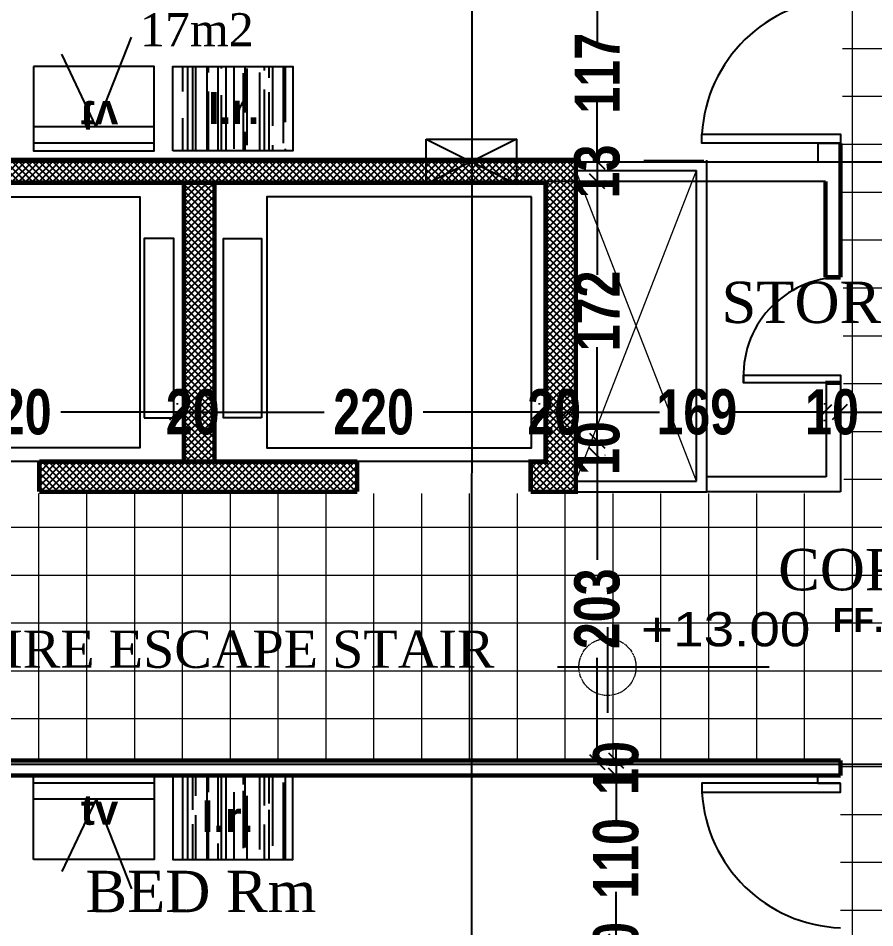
# Model space of a CAD drawing. Extents: x 285329 to 658348, y -83126 to -16980.
# Drawn here: x 358976 to 359545, y -41081 to -40478 of the extents above; entities that cross this region are included whole.
import ezdxf

# ---------------------------------------------------------------- set-up
doc = ezdxf.new("R2010")
doc.units = 0
doc.linetypes.add('CENTER2', pattern=[1.125, 0.75, -0.125, 0.125, -0.125])
doc.layers.get('0').update_dxf_attribs({"linetype": 'CONTINUOUS'})
doc.layers.get('DEFPOINTS').update_dxf_attribs({"color": 9, "linetype": 'CONTINUOUS'})
for name, color, linetype, lineweight in [('A-text finishing', 6, 'CONTINUOUS', 13), ('AXIS CIRCLE', 10, 'CENTER2', 20), ('VIS', 8, 'CONTINUOUS', 18)]:
    doc.layers.add(name, color=color, linetype=linetype, lineweight=lineweight)
for name, color, linetype in [('AXIS', 1, 'CONTINUOUS'), ('col', 2, 'CONTINUOUS'), ('COLUMN', 5, 'CONTINUOUS'), ('DOOR', 4, 'CONTINUOUS'), ('FURNITURE', 4, 'CONTINUOUS'), ('TEXT', 3, 'CONTINUOUS'), ('WALL', 7, 'CONTINUOUS')]:
    doc.layers.add(name, color=color, linetype=linetype)
doc.styles.add('ARIAL', font='BOD_CB.TTF', dxfattribs={"width": 1.2})
doc.styles.add('CITYBLUEPRINT', font='cityb___.ttf', dxfattribs={"width": 0.8})
doc.styles.add('style2', font='romantic.ttf', dxfattribs={"height": 50})
doc.styles.add('STYLE4', font='arialbd.ttf', dxfattribs={"height": 0.2})
doc.dimstyles.new('50', dxfattribs={"dimtxt": 30, "dimasz": 10, "dimexe": 5, "dimexo": 6, "dimgap": 5, "dimtad": 0, "dimdec": 0, "dimdsep": 46, "dimtxsty": 'CITYBLUEPRINT', "dimblk1": 'OBLIQUE', "dimblk2": 'OBLIQUE', "dimsah": 1, "dimcen": 0.05, "dimdle": 0.03, "dimclre": 22, "dimclrt": 7, "dimadec": 0, "dimazin": 0, "dimtfac": 1, "dimtdec": 0, "dimtix": 1, "dimtmove": 0, "dimatfit": 3, "dimldrblk": 'OBLIQUE', "dimfxl": 1, "dimtolj": 1, "dimtzin": 0, "dimarcsym": 0})

# ---------------------------------------------------------------- blocks, each defined once
blk = doc.blocks.new('COLUMN')
at = {"layer": 'AXIS'}
for p, q in [((236924.7, -9644.26), (236984.7, -9674.26)), ((236984.7, -9644.26), (236924.7, -9674.26))]:
    blk.add_line(p, q, dxfattribs=at)
at = {"layer": 'COLUMN'}
blk.add_lwpolyline([(236924.7, -9644.26), (236984.7, -9644.26), (236984.7, -9674.26), (236924.7, -9674.26)], close=True, dxfattribs=at)
blk = doc.blocks.new('tv2')
at = {"layer": 'DOOR'}
for q in [(-170830.87, 60583.73), (-170842.32, 60537.49)]:
    blk.add_line((-170890.4, 60560.21), q, dxfattribs=at)
for points in [[(-170850.36, 60518.61), (-170906.28, 60518.61), (-170906.28, 60598.61), (-170850.36, 60598.61)], [(-170901.09, 60598.61), (-170890.4, 60598.61), (-170890.4, 60518.61), (-170901.09, 60518.61)]]:
    blk.add_lwpolyline(points, close=True, dxfattribs=at)
at = {"layer": 'DOOR', "insert": (-170893.33, 60550.01), "char_height": 20, "width": 203.8184, "attachment_point": 1, "rotation": 90, "style": 'STYLE4'}
blk.add_mtext('tv', dxfattribs=at)
blk = doc.blocks.new('_Oblique')
at = {"color": 0, "lineweight": -2}
blk.add_line((-0.5, -0.5), (0.5, 0.5), dxfattribs=at)
blk = doc.blocks.new('*D2555')
at = {"layer": 'DEFPOINTS', "color": 0, "linetype": 'Continuous', "lineweight": 5, "transparency": 16777216}
for p in [(359359.85, -40573.04), (359359.85, -40586.04), (359360.48, -40586.04)]:
    blk.add_point(p, dxfattribs=at)
at = {"layer": 'VIS', "color": 0, "linetype": 'Continuous', "lineweight": -2, "transparency": 16777216}
for p, q in [((359360.48, -40573.04), (359360.48, -40563.04)), ((359360.48, -40573.04), (359360.48, -40586.04)), ((359360.48, -40586.04), (359360.48, -40596.04))]:
    blk.add_line(p, q, dxfattribs=at)
at = {"layer": 'VIS', "color": 22, "linetype": 'Continuous', "lineweight": -2, "transparency": 16777216}
for p, q in [((359365.85, -40573.04), (359365.48, -40573.04)), ((359365.85, -40586.04), (359365.48, -40586.04))]:
    blk.add_line(p, q, dxfattribs=at)
at = {"layer": 'VIS', "color": 0, "linetype": 'Continuous', "lineweight": -2, "transparency": 16777216, "xscale": 10, "yscale": 10, "zscale": 10}
for p, rotation in [((359360.48, -40573.04), 270), ((359360.48, -40586.04), 90)]:
    blk.add_blockref('_Oblique', p, dxfattribs=dict(at, rotation=rotation))
at = {"layer": 'VIS', "color": 7, "linetype": 'Continuous', "lineweight": 5, "transparency": 16777216, "insert": (359360.48, -40579.54), "char_height": 30, "attachment_point": 5, "rotation": 90, "style": 'CITYBLUEPRINT'}
blk.add_mtext('\\A1;13', dxfattribs=at)
blk = doc.blocks.new('*D2556')
at = {"layer": 'DEFPOINTS', "color": 0, "linetype": 'Continuous', "lineweight": 5, "transparency": 16777216}
for p in [(359359.85, -40586.04), (359359.85, -40758.01), (359360.48, -40758.01)]:
    blk.add_point(p, dxfattribs=at)
at = {"layer": 'VIS', "color": 0, "linetype": 'Continuous', "lineweight": -2, "transparency": 16777216}
for p, q in [((359360.48, -40586.01), (359360.48, -40648.08)), ((359360.48, -40758.04), (359360.48, -40695.97))]:
    blk.add_line(p, q, dxfattribs=at)
at = {"layer": 'VIS', "color": 22, "linetype": 'Continuous', "lineweight": -2, "transparency": 16777216}
for p, q in [((359365.85, -40586.04), (359365.48, -40586.04)), ((359365.85, -40758.01), (359365.48, -40758.01))]:
    blk.add_line(p, q, dxfattribs=at)
at = {"layer": 'VIS', "color": 0, "linetype": 'Continuous', "lineweight": -2, "transparency": 16777216, "xscale": 10, "yscale": 10, "zscale": 10}
for p, rotation in [((359360.48, -40586.04), 90), ((359360.48, -40758.01), 270)]:
    blk.add_blockref('_Oblique', p, dxfattribs=dict(at, rotation=rotation))
at = {"layer": 'VIS', "color": 7, "linetype": 'Continuous', "lineweight": 5, "transparency": 16777216, "insert": (359360.48, -40672.03), "char_height": 30, "attachment_point": 5, "rotation": 90, "style": 'CITYBLUEPRINT'}
blk.add_mtext('\\A1;172', dxfattribs=at)
blk = doc.blocks.new('*D2557')
at = {"layer": 'DEFPOINTS', "color": 0, "linetype": 'Continuous', "lineweight": 5, "transparency": 16777216}
for p in [(359359.85, -40758.01), (359359.85, -40768.01), (359360.48, -40768.01)]:
    blk.add_point(p, dxfattribs=at)
at = {"layer": 'VIS', "color": 0, "linetype": 'Continuous', "lineweight": -2, "transparency": 16777216}
for p, q in [((359360.48, -40758.01), (359360.48, -40748.01)), ((359360.48, -40758.01), (359360.48, -40768.01)), ((359360.48, -40768.01), (359360.48, -40778.01))]:
    blk.add_line(p, q, dxfattribs=at)
at = {"layer": 'VIS', "color": 22, "linetype": 'Continuous', "lineweight": -2, "transparency": 16777216}
for p, q in [((359365.85, -40758.01), (359365.48, -40758.01)), ((359365.85, -40768.01), (359365.48, -40768.01))]:
    blk.add_line(p, q, dxfattribs=at)
at = {"layer": 'VIS', "color": 0, "linetype": 'Continuous', "lineweight": -2, "transparency": 16777216, "xscale": 10, "yscale": 10, "zscale": 10}
for p, rotation in [((359360.48, -40758.01), 270), ((359360.48, -40768.01), 90)]:
    blk.add_blockref('_Oblique', p, dxfattribs=dict(at, rotation=rotation))
at = {"layer": 'VIS', "color": 7, "linetype": 'Continuous', "lineweight": 5, "transparency": 16777216, "insert": (359360.48, -40763.01), "char_height": 30, "attachment_point": 5, "rotation": 90, "style": 'CITYBLUEPRINT'}
blk.add_mtext('\\A1;10', dxfattribs=at)
blk = doc.blocks.new('*D2558')
at = {"layer": 'DEFPOINTS', "color": 0, "linetype": 'Continuous', "lineweight": 5, "transparency": 16777216}
for p in [(359359.85, -40768.01), (359359.85, -40971.21), (359360.48, -40971.21)]:
    blk.add_point(p, dxfattribs=at)
at = {"layer": 'VIS', "color": 0, "linetype": 'Continuous', "lineweight": -2, "transparency": 16777216}
for p, q in [((359360.48, -40767.98), (359360.48, -40837.18)), ((359360.48, -40971.24), (359360.48, -40902.03))]:
    blk.add_line(p, q, dxfattribs=at)
at = {"layer": 'VIS', "color": 22, "linetype": 'Continuous', "lineweight": -2, "transparency": 16777216}
for p, q in [((359365.85, -40768.01), (359365.48, -40768.01)), ((359365.85, -40971.21), (359365.48, -40971.21))]:
    blk.add_line(p, q, dxfattribs=at)
at = {"layer": 'VIS', "color": 0, "linetype": 'Continuous', "lineweight": -2, "transparency": 16777216, "xscale": 10, "yscale": 10, "zscale": 10}
for p, rotation in [((359360.48, -40768.01), 90), ((359360.48, -40971.21), 270)]:
    blk.add_blockref('_Oblique', p, dxfattribs=dict(at, rotation=rotation))
at = {"layer": 'VIS', "color": 7, "linetype": 'Continuous', "lineweight": 5, "transparency": 16777216, "insert": (359360.48, -40869.61), "char_height": 30, "attachment_point": 5, "rotation": 90, "style": 'CITYBLUEPRINT'}
blk.add_mtext('\\A1;203', dxfattribs=at)
blk = doc.blocks.new('*D2559')
at = {"layer": 'DEFPOINTS', "color": 0, "linetype": 'Continuous', "lineweight": 5, "transparency": 16777216}
for p in [(359372.35, -40970.21), (359372.35, -40980.21), (359372.98, -40980.21)]:
    blk.add_point(p, dxfattribs=at)
at = {"layer": 'VIS', "color": 0, "linetype": 'Continuous', "lineweight": -2, "transparency": 16777216}
for p, q in [((359372.98, -40970.21), (359372.98, -40960.21)), ((359372.98, -40970.21), (359372.98, -40980.21)), ((359372.98, -40980.21), (359372.98, -40990.21))]:
    blk.add_line(p, q, dxfattribs=at)
at = {"layer": 'VIS', "color": 22, "linetype": 'Continuous', "lineweight": -2, "transparency": 16777216}
for p, q in [((359378.35, -40970.21), (359377.98, -40970.21)), ((359378.35, -40980.21), (359377.98, -40980.21))]:
    blk.add_line(p, q, dxfattribs=at)
at = {"layer": 'VIS', "color": 0, "linetype": 'Continuous', "lineweight": -2, "transparency": 16777216, "xscale": 10, "yscale": 10, "zscale": 10}
for p, rotation in [((359372.98, -40970.21), 270), ((359372.98, -40980.21), 90)]:
    blk.add_blockref('_Oblique', p, dxfattribs=dict(at, rotation=rotation))
at = {"layer": 'VIS', "color": 7, "linetype": 'Continuous', "lineweight": 5, "transparency": 16777216, "insert": (359372.98, -40975.21), "char_height": 30, "attachment_point": 5, "rotation": 90, "style": 'CITYBLUEPRINT'}
blk.add_mtext('\\A1;10', dxfattribs=at)
blk = doc.blocks.new('*D2560')
at = {"layer": 'DEFPOINTS', "color": 0, "linetype": 'Continuous', "lineweight": 5, "transparency": 16777216}
for p in [(359372.35, -40980.21), (359372.98, -41090.21), (359396.96, -41090.21)]:
    blk.add_point(p, dxfattribs=at)
at = {"layer": 'VIS', "color": 0, "linetype": 'Continuous', "lineweight": -2, "transparency": 16777216}
for p, q in [((359372.98, -40980.18), (359372.98, -41013.04)), ((359372.98, -41090.24), (359372.98, -41057.38))]:
    blk.add_line(p, q, dxfattribs=at)
at = {"layer": 'VIS', "color": 22, "linetype": 'Continuous', "lineweight": -2, "transparency": 16777216}
for p, q in [((359378.35, -40980.21), (359377.98, -40980.21)), ((359390.96, -41090.21), (359367.98, -41090.21))]:
    blk.add_line(p, q, dxfattribs=at)
at = {"layer": 'VIS', "color": 0, "linetype": 'Continuous', "lineweight": -2, "transparency": 16777216, "xscale": 10, "yscale": 10, "zscale": 10}
for p, rotation in [((359372.98, -40980.21), 90), ((359372.98, -41090.21), 270)]:
    blk.add_blockref('_Oblique', p, dxfattribs=dict(at, rotation=rotation))
at = {"layer": 'VIS', "color": 7, "linetype": 'Continuous', "lineweight": 5, "transparency": 16777216, "insert": (359372.98, -41035.21), "char_height": 30, "attachment_point": 5, "rotation": 90, "style": 'CITYBLUEPRINT'}
blk.add_mtext('\\A1;110', dxfattribs=at)
blk = doc.blocks.new('*D2611')
at = {"layer": 'DEFPOINTS', "color": 0, "linetype": 'Continuous', "lineweight": 5, "transparency": 16777216}
for p in [(358861.46, -40739.17), (359081.87, -40739.17), (359081.87, -40739.17)]:
    blk.add_point(p, dxfattribs=at)
at = {"layer": 'VIS', "color": 22, "linetype": 'Continuous', "lineweight": -2, "transparency": 16777216}
for p, q in [((358861.46, -40733.17), (358861.46, -40734.17)), ((359081.87, -40733.17), (359081.87, -40734.17))]:
    blk.add_line(p, q, dxfattribs=at)
at = {"layer": 'VIS', "color": 0, "linetype": 'Continuous', "lineweight": -2, "transparency": 16777216}
for p, q in [((358861.43, -40739.17), (358938.83, -40739.17)), ((359081.9, -40739.17), (359004.51, -40739.17))]:
    blk.add_line(p, q, dxfattribs=at)
at = {"layer": 'VIS', "color": 0, "linetype": 'Continuous', "lineweight": -2, "transparency": 16777216, "xscale": 10, "yscale": 10, "zscale": 10, "rotation": 180}
blk.add_blockref('_Oblique', (358861.46, -40739.17), dxfattribs=at)
at = {"layer": 'VIS', "color": 0, "linetype": 'Continuous', "lineweight": -2, "transparency": 16777216, "xscale": 10, "yscale": 10, "zscale": 10}
blk.add_blockref('_Oblique', (359081.87, -40739.17), dxfattribs=at)
at = {"layer": 'VIS', "color": 7, "linetype": 'Continuous', "lineweight": 5, "transparency": 16777216, "insert": (358971.67, -40739.17), "char_height": 30, "attachment_point": 5, "style": 'CITYBLUEPRINT'}
blk.add_mtext('\\A1;220', dxfattribs=at)
blk = doc.blocks.new('*D2612')
at = {"layer": 'DEFPOINTS', "color": 0, "linetype": 'Continuous', "lineweight": 5, "transparency": 16777216}
for p in [(359081.87, -40739.17), (359102.28, -40739.17), (359102.28, -40739.17)]:
    blk.add_point(p, dxfattribs=at)
at = {"layer": 'VIS', "color": 22, "linetype": 'Continuous', "lineweight": -2, "transparency": 16777216}
for p, q in [((359081.87, -40733.17), (359081.87, -40734.17)), ((359102.28, -40733.17), (359102.28, -40734.17))]:
    blk.add_line(p, q, dxfattribs=at)
at = {"layer": 'VIS', "color": 0, "linetype": 'Continuous', "lineweight": -2, "transparency": 16777216}
for p, q in [((359081.87, -40739.17), (359071.87, -40739.17)), ((359081.87, -40739.17), (359102.28, -40739.17)), ((359102.28, -40739.17), (359112.28, -40739.17))]:
    blk.add_line(p, q, dxfattribs=at)
at = {"layer": 'VIS', "color": 0, "linetype": 'Continuous', "lineweight": -2, "transparency": 16777216, "xscale": 10, "yscale": 10, "zscale": 10}
blk.add_blockref('_Oblique', (359081.87, -40739.17), dxfattribs=at)
at = {"layer": 'VIS', "color": 0, "linetype": 'Continuous', "lineweight": -2, "transparency": 16777216, "xscale": 10, "yscale": 10, "zscale": 10, "rotation": 180}
blk.add_blockref('_Oblique', (359102.28, -40739.17), dxfattribs=at)
at = {"layer": 'VIS', "color": 7, "linetype": 'Continuous', "lineweight": 5, "transparency": 16777216, "insert": (359092.08, -40739.17), "char_height": 30, "attachment_point": 5, "style": 'CITYBLUEPRINT'}
blk.add_mtext('\\A1;20', dxfattribs=at)
blk = doc.blocks.new('*D2613')
at = {"layer": 'DEFPOINTS', "color": 0, "linetype": 'Continuous', "lineweight": 5, "transparency": 16777216}
for p in [(359102.28, -40739.17), (359321.98, -40739.17), (359321.98, -40739.17)]:
    blk.add_point(p, dxfattribs=at)
at = {"layer": 'VIS', "color": 22, "linetype": 'Continuous', "lineweight": -2, "transparency": 16777216}
for p, q in [((359102.28, -40733.17), (359102.28, -40734.17)), ((359321.98, -40733.17), (359321.98, -40734.17))]:
    blk.add_line(p, q, dxfattribs=at)
at = {"layer": 'VIS', "color": 0, "linetype": 'Continuous', "lineweight": -2, "transparency": 16777216}
for p, q in [((359102.25, -40739.17), (359179.29, -40739.17)), ((359322.01, -40739.17), (359244.97, -40739.17))]:
    blk.add_line(p, q, dxfattribs=at)
at = {"layer": 'VIS', "color": 0, "linetype": 'Continuous', "lineweight": -2, "transparency": 16777216, "xscale": 10, "yscale": 10, "zscale": 10, "rotation": 180}
blk.add_blockref('_Oblique', (359102.28, -40739.17), dxfattribs=at)
at = {"layer": 'VIS', "color": 0, "linetype": 'Continuous', "lineweight": -2, "transparency": 16777216, "xscale": 10, "yscale": 10, "zscale": 10}
blk.add_blockref('_Oblique', (359321.98, -40739.17), dxfattribs=at)
at = {"layer": 'VIS', "color": 7, "linetype": 'Continuous', "lineweight": 5, "transparency": 16777216, "insert": (359212.13, -40739.17), "char_height": 30, "attachment_point": 5, "style": 'CITYBLUEPRINT'}
blk.add_mtext('\\A1;220', dxfattribs=at)
blk = doc.blocks.new('*D2614')
at = {"layer": 'DEFPOINTS', "color": 0, "linetype": 'Continuous', "lineweight": 5, "transparency": 16777216}
for p in [(359321.98, -40739.17), (359341.98, -40739.17), (359341.98, -40739.17)]:
    blk.add_point(p, dxfattribs=at)
at = {"layer": 'VIS', "color": 22, "linetype": 'Continuous', "lineweight": -2, "transparency": 16777216}
for p, q in [((359321.98, -40733.17), (359321.98, -40734.17)), ((359341.98, -40733.17), (359341.98, -40734.17))]:
    blk.add_line(p, q, dxfattribs=at)
at = {"layer": 'VIS', "color": 0, "linetype": 'Continuous', "lineweight": -2, "transparency": 16777216}
for p, q in [((359321.98, -40739.17), (359311.98, -40739.17)), ((359321.98, -40739.17), (359341.98, -40739.17)), ((359341.98, -40739.17), (359351.98, -40739.17))]:
    blk.add_line(p, q, dxfattribs=at)
at = {"layer": 'VIS', "color": 0, "linetype": 'Continuous', "lineweight": -2, "transparency": 16777216, "xscale": 10, "yscale": 10, "zscale": 10}
blk.add_blockref('_Oblique', (359321.98, -40739.17), dxfattribs=at)
at = {"layer": 'VIS', "color": 0, "linetype": 'Continuous', "lineweight": -2, "transparency": 16777216, "xscale": 10, "yscale": 10, "zscale": 10, "rotation": 180}
blk.add_blockref('_Oblique', (359341.98, -40739.17), dxfattribs=at)
at = {"layer": 'VIS', "color": 7, "linetype": 'Continuous', "lineweight": 5, "transparency": 16777216, "insert": (359331.98, -40739.17), "char_height": 30, "attachment_point": 5, "style": 'CITYBLUEPRINT'}
blk.add_mtext('\\A1;20', dxfattribs=at)
blk = doc.blocks.new('*D2615')
at = {"layer": 'DEFPOINTS', "color": 0, "linetype": 'Continuous', "lineweight": 5, "transparency": 16777216}
for p in [(359341.98, -40739.17), (359511.23, -40739.17), (359511.23, -40739.17)]:
    blk.add_point(p, dxfattribs=at)
at = {"layer": 'VIS', "color": 22, "linetype": 'Continuous', "lineweight": -2, "transparency": 16777216}
for p, q in [((359511.23, -40733.17), (359511.23, -40734.17)), ((359341.98, -40745.17), (359341.98, -40744.17))]:
    blk.add_line(p, q, dxfattribs=at)
at = {"layer": 'VIS', "color": 0, "linetype": 'Continuous', "lineweight": -2, "transparency": 16777216}
for p, q in [((359341.95, -40739.17), (359401.79, -40739.17)), ((359511.26, -40739.17), (359451.42, -40739.17))]:
    blk.add_line(p, q, dxfattribs=at)
at = {"layer": 'VIS', "color": 0, "linetype": 'Continuous', "lineweight": -2, "transparency": 16777216, "xscale": 10, "yscale": 10, "zscale": 10, "rotation": 180}
blk.add_blockref('_Oblique', (359341.98, -40739.17), dxfattribs=at)
at = {"layer": 'VIS', "color": 0, "linetype": 'Continuous', "lineweight": -2, "transparency": 16777216, "xscale": 10, "yscale": 10, "zscale": 10}
blk.add_blockref('_Oblique', (359511.23, -40739.17), dxfattribs=at)
at = {"layer": 'VIS', "color": 7, "linetype": 'Continuous', "lineweight": 5, "transparency": 16777216, "insert": (359426.6, -40739.17), "char_height": 30, "attachment_point": 5, "style": 'CITYBLUEPRINT'}
blk.add_mtext('\\A1;169', dxfattribs=at)
blk = doc.blocks.new('*D2616')
at = {"layer": 'DEFPOINTS', "color": 0, "linetype": 'Continuous', "lineweight": 5, "transparency": 16777216}
for p in [(359511.23, -40739.17), (359521.39, -40739.17), (359521.39, -40739.17)]:
    blk.add_point(p, dxfattribs=at)
at = {"layer": 'VIS', "color": 22, "linetype": 'Continuous', "lineweight": -2, "transparency": 16777216}
for p, q in [((359521.39, -40733.17), (359521.39, -40734.17)), ((359511.23, -40745.17), (359511.23, -40744.17))]:
    blk.add_line(p, q, dxfattribs=at)
at = {"layer": 'VIS', "color": 0, "linetype": 'Continuous', "lineweight": -2, "transparency": 16777216}
for p, q in [((359511.23, -40739.17), (359501.23, -40739.17)), ((359511.23, -40739.17), (359521.39, -40739.17)), ((359521.39, -40739.17), (359531.39, -40739.17))]:
    blk.add_line(p, q, dxfattribs=at)
at = {"layer": 'VIS', "color": 0, "linetype": 'Continuous', "lineweight": -2, "transparency": 16777216, "xscale": 10, "yscale": 10, "zscale": 10}
blk.add_blockref('_Oblique', (359511.23, -40739.17), dxfattribs=at)
at = {"layer": 'VIS', "color": 0, "linetype": 'Continuous', "lineweight": -2, "transparency": 16777216, "xscale": 10, "yscale": 10, "zscale": 10, "rotation": 180}
blk.add_blockref('_Oblique', (359521.39, -40739.17), dxfattribs=at)
at = {"layer": 'VIS', "color": 7, "linetype": 'Continuous', "lineweight": 5, "transparency": 16777216, "insert": (359516.31, -40739.17), "char_height": 30, "attachment_point": 5, "style": 'CITYBLUEPRINT'}
blk.add_mtext('\\A1;10', dxfattribs=at)
blk = doc.blocks.new('*D2617')
at = {"layer": 'DEFPOINTS', "color": 0, "linetype": 'Continuous', "lineweight": 5, "transparency": 16777216}
for p in [(359521.39, -40739.17), (359672.23, -40739.17), (359672.23, -40739.17)]:
    blk.add_point(p, dxfattribs=at)
at = {"layer": 'VIS', "color": 22, "linetype": 'Continuous', "lineweight": -2, "transparency": 16777216}
for p, q in [((359521.39, -40733.17), (359521.39, -40734.17)), ((359672.23, -40745.17), (359672.23, -40744.17))]:
    blk.add_line(p, q, dxfattribs=at)
at = {"layer": 'VIS', "color": 0, "linetype": 'Continuous', "lineweight": -2, "transparency": 16777216}
for p, q in [((359521.36, -40739.17), (359568.83, -40739.17)), ((359672.26, -40739.17), (359624.79, -40739.17))]:
    blk.add_line(p, q, dxfattribs=at)
at = {"layer": 'VIS', "color": 0, "linetype": 'Continuous', "lineweight": -2, "transparency": 16777216, "xscale": 10, "yscale": 10, "zscale": 10, "rotation": 180}
blk.add_blockref('_Oblique', (359521.39, -40739.17), dxfattribs=at)
at = {"layer": 'VIS', "color": 0, "linetype": 'Continuous', "lineweight": -2, "transparency": 16777216, "xscale": 10, "yscale": 10, "zscale": 10}
blk.add_blockref('_Oblique', (359672.23, -40739.17), dxfattribs=at)
at = {"layer": 'VIS', "color": 7, "linetype": 'Continuous', "lineweight": 5, "transparency": 16777216, "insert": (359596.81, -40739.17), "char_height": 30, "attachment_point": 5, "style": 'CITYBLUEPRINT'}
blk.add_mtext('\\A1;150', dxfattribs=at)
blk = doc.blocks.new('*D2632')
at = {"layer": 'DEFPOINTS', "color": 0, "linetype": 'Continuous', "lineweight": 5, "transparency": 16777216}
for p in [(359396.96, -41090.21), (359372.98, -41100.21), (359396.96, -41100.21)]:
    blk.add_point(p, dxfattribs=at)
at = {"layer": 'VIS', "color": 0, "linetype": 'Continuous', "lineweight": -2, "transparency": 16777216}
for p, q in [((359372.98, -41090.21), (359372.98, -41080.21)), ((359372.98, -41090.21), (359372.98, -41100.21)), ((359372.98, -41100.21), (359372.98, -41110.21))]:
    blk.add_line(p, q, dxfattribs=at)
at = {"layer": 'VIS', "color": 22, "linetype": 'Continuous', "lineweight": -2, "transparency": 16777216}
for p, q in [((359390.96, -41090.21), (359367.98, -41090.21)), ((359390.96, -41100.21), (359367.98, -41100.21))]:
    blk.add_line(p, q, dxfattribs=at)
at = {"layer": 'VIS', "color": 0, "linetype": 'Continuous', "lineweight": -2, "transparency": 16777216, "xscale": 10, "yscale": 10, "zscale": 10}
for p, rotation in [((359372.98, -41090.21), 270), ((359372.98, -41100.21), 90)]:
    blk.add_blockref('_Oblique', p, dxfattribs=dict(at, rotation=rotation))
at = {"layer": 'VIS', "color": 7, "linetype": 'Continuous', "lineweight": 5, "transparency": 16777216, "insert": (359372.98, -41095.21), "char_height": 30, "attachment_point": 5, "rotation": 90, "style": 'CITYBLUEPRINT'}
blk.add_mtext('\\A1;10', dxfattribs=at)
blk = doc.blocks.new('*D2641')
at = {"layer": 'DEFPOINTS', "color": 0, "linetype": 'Continuous', "lineweight": 5, "transparency": 16777216}
for p in [(359360.48, -40455.79), (359384.46, -40455.79), (359359.85, -40573.04)]:
    blk.add_point(p, dxfattribs=at)
at = {"layer": 'VIS', "color": 22, "linetype": 'Continuous', "lineweight": -2, "transparency": 16777216}
for p, q in [((359378.46, -40455.79), (359355.48, -40455.79)), ((359365.85, -40573.04), (359365.48, -40573.04))]:
    blk.add_line(p, q, dxfattribs=at)
at = {"layer": 'VIS', "color": 0, "linetype": 'Continuous', "lineweight": -2, "transparency": 16777216}
for p, q in [((359360.48, -40455.76), (359360.48, -40495.62)), ((359360.48, -40573.07), (359360.48, -40533.21))]:
    blk.add_line(p, q, dxfattribs=at)
at = {"layer": 'VIS', "color": 0, "linetype": 'Continuous', "lineweight": -2, "transparency": 16777216, "xscale": 10, "yscale": 10, "zscale": 10}
for p, rotation in [((359360.48, -40455.79), 90), ((359360.48, -40573.04), 270)]:
    blk.add_blockref('_Oblique', p, dxfattribs=dict(at, rotation=rotation))
at = {"layer": 'VIS', "color": 7, "linetype": 'Continuous', "lineweight": 5, "transparency": 16777216, "insert": (359360.48, -40514.42), "char_height": 30, "attachment_point": 5, "rotation": 90, "style": 'CITYBLUEPRINT'}
blk.add_mtext('\\A1;117', dxfattribs=at)
blk = doc.blocks.new('uyu')
at = {"layer": 'AXIS'}
h = blk.add_hatch(dxfattribs=at)
h.set_pattern_fill('ANSI37', color=256, style=0)
h.paths.add_polyline_path([(334939.19, -40599.44), (334939.19, -40799.52), (334939.19, -40819.52), (334969.19, -40819.52), (334969.19, -40799.52), (334959.19, -40799.52), (334959.19, -40614.44), (335419.71, -40614.44), (335419.71, -40799.52), (335409.71, -40799.52), (335409.71, -40819.52), (335439.71, -40819.52), (335439.71, -40599.44), (335404.67, -40599.44)])
h.paths.add_polyline_path([(335179.61, -40799.52), (335200.01, -40799.52), (335200.01, -40614.44), (335179.61, -40614.44)], flags=17)
h.paths.add_polyline_path([(335294.67, -40819.52), (335294.67, -40799.52), (335083.73, -40799.52), (335083.73, -40819.52)], flags=17)
at = {"layer": 'FURNITURE'}
for p, q in [((335083.73, -40799.52), (334969.19, -40799.52)), ((335409.71, -40799.52), (335294.67, -40799.52))]:
    blk.add_line(p, q, dxfattribs=at)
at = {"layer": 'FURNITURE', "ltscale": 3}
for points in [[(334970.56, -40623.93), (335150.32, -40623.93), (335150.32, -40790.39), (334970.56, -40790.39)], [(335410.32, -40623.93), (335234.59, -40623.93), (335234.59, -40790.39), (335410.32, -40790.39)], [(335153.25, -40770.53), (335173.02, -40770.53), (335173.02, -40651.59), (335153.25, -40651.59)], [(335231.21, -40770.53), (335205.93, -40770.53), (335205.93, -40651.59), (335231.21, -40651.59)]]:
    blk.add_lwpolyline(points, close=True, dxfattribs=at)
at = {"layer": 'WALL', "ltscale": 3}
blk.add_line((334964.19, -40599.44), (335344.67, -40599.44), dxfattribs=at)
blk.add_line((334964.19, -40599.44), (335344.67, -40599.44), dxfattribs=at)
blk.add_line((334964.19, -40599.44), (335344.67, -40599.44), dxfattribs=at)
at = {"layer": 'WALL', "linetype": 'Continuous', "const_width": 3}
for points in [[(334939.19, -40799.52), (334939.19, -40799.52), (334939.19, -40599.44), (335404.67, -40599.44)], [(334964.19, -40599.44), (335344.67, -40599.44)], [(334964.19, -40599.44), (335344.67, -40599.44)], [(335404.67, -40599.44), (335439.71, -40599.44), (335439.71, -40819.52), (335409.71, -40819.52)], [(334969.19, -40819.52), (334939.19, -40819.52), (334939.19, -40614.44)], [(334959.19, -40614.44), (334959.19, -40799.52)], [(334959.19, -40614.44), (335419.71, -40614.44), (335419.71, -40799.52), (335409.71, -40799.52)], [(334969.19, -40799.52), (334959.19, -40799.52), (334959.19, -40614.44)], [(335179.61, -40614.44), (335179.61, -40799.52)], [(335200.01, -40614.44), (335200.01, -40799.52)], [(334959.19, -40799.52), (334969.19, -40799.52)], [(334969.19, -40799.52), (334969.19, -40819.52)], [(335294.67, -40799.52), (335083.73, -40799.52)], [(335083.73, -40799.52), (335083.73, -40819.52)], [(335294.67, -40799.52), (335294.67, -40819.52)], [(335409.71, -40799.52), (335409.71, -40819.52)], [(335419.71, -40799.52), (335409.71, -40799.52), (335409.71, -40819.52)], [(335294.67, -40819.52), (335083.73, -40819.52)]]:
    blk.add_lwpolyline(points, dxfattribs=at)

msp = doc.modelspace()

# ---------------------------------------------------------------- hatches: boundary and pattern name
at = {"layer": 'AXIS'}
h = msp.add_hatch(dxfattribs=at)
h.set_pattern_fill('AR-RROOF', color=256, scale=0.5, angle=-90, style=0)
h.set_pattern_definition([(90, (379777.176, -326935.635), (12.7, 27.94), [190.5, -25.4, 63.5, -12.7]), (90, (379783.526, -326918.744), (16.891, -12.7), [38.1, -4.191, 76.2, -9.525]), (90, (379787.971, -326929.285), (8.509, 66.04), [101.6, -17.78, 50.8, -12.7])])
h.paths.add_polyline_path([(359158.54, -40509.87), (359158.54, -40565.79), (359078.86, -40565.79), (359078.86, -40509.87)])
h = msp.add_hatch(dxfattribs=at)
h.set_pattern_fill('AR-RROOF', color=256, scale=0.5, angle=-90, style=0)
h.set_pattern_definition([(90, (379777.176, -327715.303), (12.7, 27.94), [190.5, -25.4, 63.5, -12.7]), (90, (379783.526, -327698.412), (16.891, -12.7), [38.1, -4.191, 76.2, -9.525]), (90, (379787.971, -327708.953), (8.509, 66.04), [101.6, -17.78, 50.8, -12.7])])
h.paths.add_polyline_path([(359158.54, -41035.87), (359158.54, -40979.95), (359078.86, -40979.95), (359078.86, -41035.87)])
at = {"layer": 'VIS', "linetype": 'Continuous', "lineweight": 5}
h = msp.add_hatch(dxfattribs=at)
h.set_pattern_fill('ANSI37', color=256, scale=10, angle=45)
h.set_pattern_definition([(90, (45554.062, -10494.21), (-31.75, 5e-15), []), (180, (45554.062, -10494.21), (-5e-15, -31.75), [])])
edge = h.paths.add_edge_path()
edge.add_line((359291.94, -39546.08), (359495.56, -39544.78))
edge.add_line((359495.56, -39544.78), (359495.56, -39560.51))
edge.add_line((359495.56, -39560.51), (359912.58, -39560.78))
edge.add_line((359912.58, -39560.78), (359912.58, -39680.81))
edge.add_line((359912.58, -39680.81), (359672.23, -39680.81))
edge.add_line((359672.23, -39680.81), (359672.23, -42439.64))
edge.add_line((359672.23, -42439.64), (359521.96, -42438.42))
edge.add_line((359521.96, -42438.42), (359521.96, -40969.99))
edge.add_line((359521.96, -40969.99), (358854.38, -40971.21))
edge.add_line((358854.38, -40971.21), (358851.46, -40793.13))
edge.add_line((358851.46, -40793.13), (359524.09, -40793.13))
edge.add_line((359524.09, -40793.13), (359520.89, -39680.81))
edge.add_line((359520.89, -39680.81), (359293, -39680.81))
edge.add_line((359293, -39680.81), (359291.22, -39546.09))

# ---------------------------------------------------------------- linework, layer by layer
at = {"layer": 'AXIS'}
for p, q in [((359277.46, -39110.73), (359276.94, -42695.1)), ((358475.74, -40573.04), (360816.83, -40573.04)), ((358469.09, -40972.71), (360818.48, -40972.71))]:
    msp.add_line(p, q, dxfattribs=at)
at = {"layer": 'AXIS CIRCLE'}
msp.add_circle((359367.32, -40908.18), 18.94, dxfattribs=at)
at = {"layer": 'DOOR'}
for points in [[(359078.86, -40565.79), (359078.86, -40509.87), (359158.54, -40509.87), (359158.54, -40565.79)], [(359078.86, -40979.95), (359078.86, -41035.87), (359158.54, -41035.87), (359158.54, -40979.95)]]:
    msp.add_lwpolyline(points, close=True, dxfattribs=at)
at = {"layer": 'FURNITURE', "flags": 128}
for points in [[(359521.96, -40560.79), (359429.99, -40560.79), (359429.99, -40554.79), (359521.96, -40554.79), (359521.96, -40560.79)], [(359521.96, -40985.21), (359429.99, -40985.21), (359429.99, -40991.21), (359521.96, -40991.21), (359521.96, -40985.21)]]:
    msp.add_lwpolyline(points, dxfattribs=at)
at = {"layer": 'FURNITURE', "linetype": 'Continuous', "flags": 128}
msp.add_lwpolyline([(359521.96, -40719.71), (359457.65, -40719.71), (359457.65, -40714.71), (359521.96, -40714.71), (359521.96, -40719.71)], dxfattribs=at)
at = {"layer": 'FURNITURE'}
for centre, start, end in [((359525.44, -40560.33), 92.08654, 176.67709), ((359525.44, -40985.66), 183.32291, 267.91346)]:
    msp.add_arc(centre, 95.6, start, end, dxfattribs=at)
at = {"layer": 'FURNITURE', "linetype": 'Continuous'}
msp.add_arc((359522.82, -40715.04), 65.34, 90.75827, 184.09762, dxfattribs=at)
at = {"layer": 'VIS', "linetype": 'Continuous', "lineweight": 5}
for p, q in [((359391.54, -40571.92), (359431.16, -40571.92)), ((359346.3, -40785), (359426.3, -40578.92)), ((359426.3, -40785), (359346.3, -40578.92))]:
    msp.add_line(p, q, dxfattribs=at)
at = {"layer": 'WALL', "ltscale": 3}
for p, q in [((359506.96, -40560.79), (359506.96, -40573.04)), ((359506.96, -40560.79), (359521.96, -40560.79)), ((359306.94, -40573.04), (359506.96, -40573.04)), ((359306.94, -40586.04), (359511.96, -40586.04)), ((359521.96, -40649.71), (359511.96, -40649.71)), ((359506.96, -40985.21), (359506.96, -40980.21)), ((359506.96, -40985.21), (359506.96, -40980.21)), ((359506.96, -40985.21), (359521.96, -40985.21))]:
    msp.add_line(p, q, dxfattribs=at)
at = {"layer": 'WALL', "linetype": 'Continuous'}
for p, q in [((359433.3, -40792), (359433.3, -40571.92)), ((359346.3, -40578.92), (359426.3, -40578.92)), ((359426.3, -40785), (359426.3, -40578.92)), ((359512.45, -40719.71), (359512.45, -40782)), ((359521.89, -40719.71), (359521.89, -40792)), ((359346.3, -40785), (359426.3, -40785)), ((359512.45, -40782), (359433.3, -40782)), ((359346.3, -40792), (359433.3, -40792)), ((359521.89, -40792), (359433.3, -40792)), ((359367.32, -40881.7), (359367.32, -40938.64)), ((359334.22, -40908.18), (359474.58, -40908.18))]:
    msp.add_line(p, q, dxfattribs=at)
at = {"layer": 'WALL', "linetype": 'Continuous', "const_width": 3}
for points in [[(359521.96, -40560.79), (359521.96, -40649.71)], [(359511.96, -40586.04), (359511.96, -40649.71)], [(359521.96, -40649.71), (359511.96, -40649.71)], [(359521.96, -40719.71), (359511.96, -40719.71)], [(358854.38, -40970.21), (359521.96, -40970.21)], [(359521.96, -40970.21), (359521.96, -40980.21)], [(358854.38, -40980.21), (359521.96, -40980.21)]]:
    msp.add_lwpolyline(points, dxfattribs=at)

# ---------------------------------------------------------------- block references
at = {"layer": 'col', "xscale": -1, "rotation": 270}
msp.add_blockref('tv2', (298467.83, 130340.49), dxfattribs=at)
at = {"layer": 'col', "rotation": 270}
msp.add_blockref('tv2', (298467.83, -211886.23), dxfattribs=at)
at = {"layer": 'VIS', "linetype": 'Continuous', "lineweight": 5}
msp.add_blockref('uyu', (23906.59, 27.52), dxfattribs=at)
at = {"layer": 'WALL', "linetype": 'Continuous'}
msp.add_blockref('COLUMN', (122322.24, -30913.79), dxfattribs=at)

# ---------------------------------------------------------------- texts
at = {"layer": 'A-text finishing', "style": 'ARIAL', "width": 1.2}
msp.add_text('+13.00', height=22.68, dxfattribs=at).set_placement((359389.62, -40894.49))
at = {"layer": 'DOOR', "char_height": 20, "width": 203.8184, "style": 'STYLE4'}
for insert, attachment_point in [((359136.34, -40547.97), 9), ((359132.23, -40997.73), 3)]:
    msp.add_mtext('l.r.', dxfattribs=dict(at, insert=insert, attachment_point=attachment_point))
at = {"layer": 'TEXT'}
for s, insert, char_height, width, attachment_point, style in [('17m2', (359132.61, -40474.51), 21.952, 364.5745, 3, 'style2'), ('STORE', (359443.03, -40680.45), 27.44, 68.4943, 7, 'style2'), ('CORRIDOR', (359480.57, -40857.72), 27.44, 455.7181, 7, 'style2'), ('FF.CARPET', (359516.86, -40868.98), 16, 173.1975, 1, 'STYLE4'), ('FIRE ESCAPE STAIR', (359292.34, -40884.05), 24.696, 410.1463, 3, 'style2'), ('BED Rm', (359174.08, -41070.95), 27.44, 455.7181, 9, 'style2')]:
    msp.add_mtext(s, dxfattribs=dict(at, insert=insert, char_height=char_height, width=width, attachment_point=attachment_point, style=style))

# ---------------------------------------------------------------- dimensions: what is measured, and where the dimension line sits
at = {"layer": 'VIS', "linetype": 'Continuous', "lineweight": 5}
for base, p1, p2, picture, middle in [((359360.48, -40455.79), (359359.85, -40573.04), (359384.46, -40455.79), '*D2641', (359360.48, -40514.42)), ((359360.48, -40586.04), (359359.85, -40573.04), (359359.85, -40586.04), '*D2555', (359360.48, -40579.54)), ((359360.48, -40758.01), (359359.85, -40586.04), (359359.85, -40758.01), '*D2556', (359360.48, -40672.03)), ((359360.48, -40768.01), (359359.85, -40758.01), (359359.85, -40768.01), '*D2557', (359360.48, -40763.01)), ((359360.48, -40971.21), (359359.85, -40768.01), (359359.85, -40971.21), '*D2558', (359360.48, -40869.61)), ((359372.98, -40980.21), (359372.35, -40970.21), (359372.35, -40980.21), '*D2559', (359372.98, -40975.21)), ((359372.98, -41090.21), (359372.35, -40980.21), (359396.96, -41090.21), '*D2560', (359372.98, -41035.21)), ((359372.98, -41100.21), (359396.96, -41090.21), (359396.96, -41100.21), '*D2632', (359372.98, -41095.21))]:
    dim = msp.add_linear_dim(base=base, p1=p1, p2=p2, angle=90, dimstyle='50', override={"dimtmove": 1}, dxfattribs=at)
    dim.commit()
    dim.dimension.update_dxf_attribs({"geometry": picture, "text_midpoint": middle})
for base, p1, p2, picture, middle in [((359081.87, -40739.17), (358861.46, -40739.17), (359081.87, -40739.17), '*D2611', (358971.67, -40739.17)), ((359102.28, -40739.17), (359081.87, -40739.17), (359102.28, -40739.17), '*D2612', (359092.08, -40739.17)), ((359321.98, -40739.17), (359102.28, -40739.17), (359321.98, -40739.17), '*D2613', (359212.13, -40739.17)), ((359341.98, -40739.17), (359321.98, -40739.17), (359341.98, -40739.17), '*D2614', (359331.98, -40739.17)), ((359511.23, -40739.17), (359341.98, -40739.17), (359511.23, -40739.17), '*D2615', (359426.6, -40739.17)), ((359521.39, -40739.17), (359511.23, -40739.17), (359521.39, -40739.17), '*D2616', (359516.31, -40739.17))]:
    dim = msp.add_linear_dim(base=base, p1=p1, p2=p2, dimstyle='50', override={"dimtmove": 1}, dxfattribs=at)
    dim.commit()
    dim.dimension.update_dxf_attribs({"geometry": picture, "text_midpoint": middle})
dim = msp.add_linear_dim(base=(359672.23, -40739.17), p1=(359521.39, -40739.17), p2=(359672.23, -40739.17), text='150', dimstyle='50', override={"dimtmove": 1}, dxfattribs=at)
dim.commit()
dim.dimension.update_dxf_attribs({"geometry": '*D2617', "text_midpoint": (359596.81, -40739.17)})

doc.saveas('drawing.dxf')
